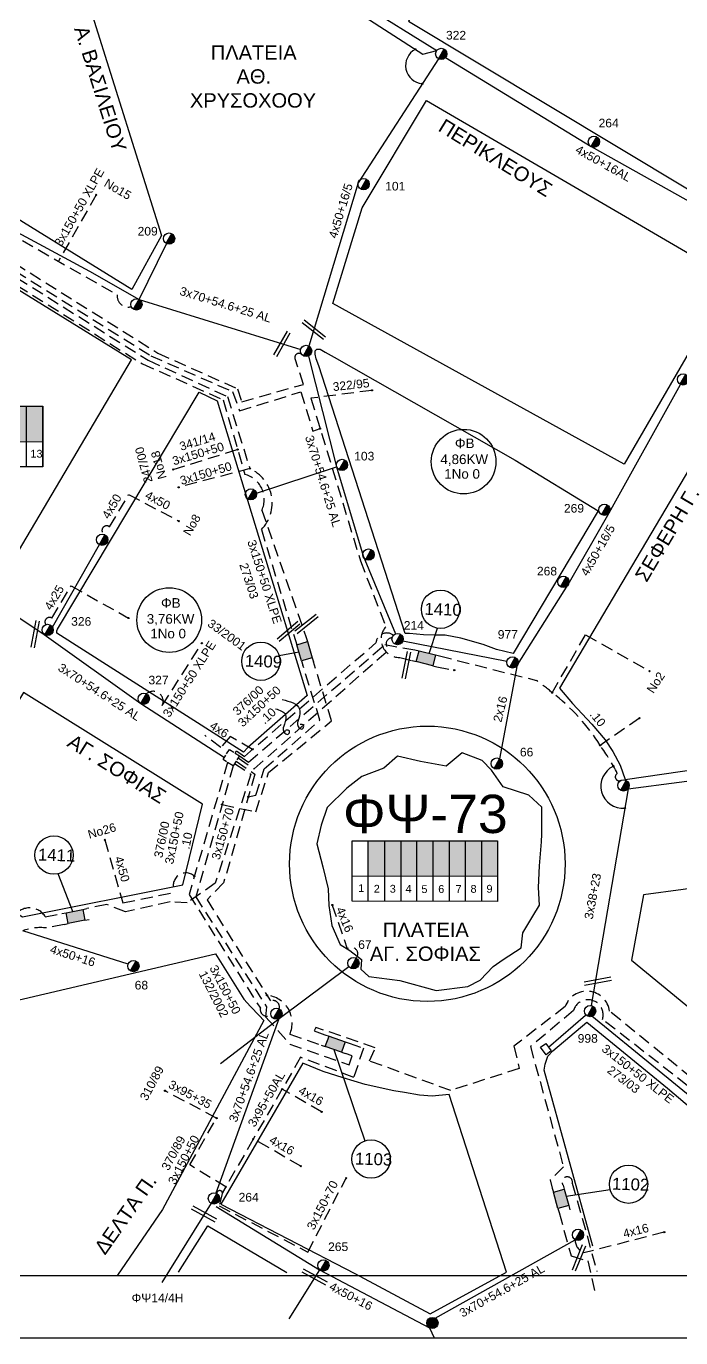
# Model space of a CAD drawing. Header units: millimetres. Extents: x 1421 to 10994, y 848 to 1896.
# Drawn here: x 10516.9 to 10653.6, y 848.3 to 1122.3 of the extents above; entities that cross this region are included whole.
import ezdxf
from ezdxf.enums import TextEntityAlignment as Align

# ---------------------------------------------------------------- set-up
doc = ezdxf.new("R2010")
doc.units = ezdxf.units.MM
doc.linetypes.add('DASHED', pattern=[19.05, 12.7, -6.35])
for name, color, linetype, lineweight in [('2x16', 7, 'Continuous', 30), ('3x150+50 XLPE', 7, 'SYN_LINE', 30), ('3x150+70', 7, 'Continuous', 30), ('3X38+23', 7, 'Continuous', 30), ('3x70+54.6+25 AL', 7, 'SYN_LINE', 30), ('3x95+35', 7, 'Continuous', 30), ('3x95+50AL', 7, 'Continuous', 30), ('4x16', 7, 'Continuous', 30), ('4x25', 7, 'Continuous', 30), ('4x50', 7, 'Continuous', 30), ('4x50+16', 7, 'Continuous', 30), ('4x50+16_5', 7, 'Continuous', 30), ('4x6', 7, 'SYN_LINE', 30), ('Pillar Υποσταθμού', 7, 'SYN_LINE', 30), ('Άγνωστα', 7, 'Continuous', 30), ('Γυμνά εναέρια ΧΤ και ΦΟΠ (3Φ)   4x50+16AL', 7, 'Continuous', 30), ('Υπόγεια Καλώδια Δικτύου ΧΤ   .10', 7, 'DASHED', 30)]:
    doc.layers.add(name, color=color, linetype=linetype, lineweight=lineweight)
for name, color, linetype in [('Link Box 4 Διευθύνσεων', 7, 'Continuous'), ('TEXT ΚΑΛΩΔΙΩΝ', 7, 'Continuous'), ('ΑΓΝΩΣΤΟ ΕΝΑΕΡΙΟ ΚΑΛΩΔΙΟ', 7, 'Continuous'), ('ΑΓΝΩΣΤΟ ΥΠΟΓΕΙΟ ΚΑΛΩΔΙΟ', 7, 'DASHED'), ('Επιτοίχιο Κουτί', 7, 'Continuous'), ('Περίπτερο', 7, 'Continuous'), ('Στύλος Ξύλινος', 7, 'Continuous'), ('Στύλος Ξύλινος @ 1', 7, 'Continuous'), ('Στύλος ΦΜ', 7, 'Continuous'), ('Στύλος ΦΜ @ 1', 7, 'Continuous'), ('Συνδέσεις', 7, 'Continuous'), ('Τομή', 7, 'Continuous'), ('Υπόβαθρο ΔΕΗ', 7, 'Continuous')]:
    doc.layers.add(name, color=color, linetype=linetype)
doc.styles.add('arial', font='arial.ttf', dxfattribs={"height": 3})
doc.styles.get("Standard").update_dxf_attribs({"font": 'arial.ttf', "height": 1.8})
doc.linetypes.add('SYN_LINE', pattern='A,0.5,-0.0001,["/\\/\\/\\/",Standard,S=0.1,R=0,X=0,Y=-0.05],-0.25', length=0.7501)

# ---------------------------------------------------------------- blocks, each defined once
blk = doc.blocks.new('ΥΠΑΡΧΩΝ ΤΣΙΜΕΝΤΕΝΙΟΣ ΣΤΥΛΟΣ')
at = {"layer": 'Στύλος ΦΜ'}
blk.add_hatch(color=7, dxfattribs=at).paths.add_polyline_path([(-1.29, -2.28, 0.574793), (2.62, 0, 0.268822), (1.3, 2.27)])
at = {"layer": 'Στύλος ΦΜ', "color": 7}
blk.add_line((-1.29, -2.28), (1.3, 2.27), dxfattribs=at)
blk.add_circle((0, 0), 2.62, dxfattribs=at)
at = {"layer": 'Στύλος ΦΜ', "flags": 4}
for tag, p in [('ΤΥΠΟΣ', (-4.91, 3.03)), ('ΑΡΙΘΜΟΣ', (-4.68, 8.05))]:
    blk.add_attdef(tag, p, '', height=4, dxfattribs=at)
blk = doc.blocks.new('LINK BOX 4 ΑΝΑΧΩΡΗΣΕΩΝ')
at = {"layer": 'Link Box 4 Διευθύνσεων', "ltscale": 40}
blk.add_hatch(color=256, dxfattribs=at).paths.add_polyline_path([(-3.54, 0), (-3.54, -4.67), (3.54, -4.67), (3.54, 0)])
for p, q in [((-3.54, 0), (-5.33, 0)), ((5.33, 0), (3.54, 0)), ((-3.54, -4.67), (-5.33, -4.67)), ((5.33, -4.67), (3.54, -4.67))]:
    blk.add_line(p, q, dxfattribs=at)
blk.add_lwpolyline([(-3.54, -4.67), (-3.54, 0), (3.54, 0), (3.54, -4.67)], close=True, dxfattribs=at)
blk = doc.blocks.new('PILLAR YPOSTATHMOU')
at = {"layer": 'Περίπτερο', "ltscale": 40}
for points in [[(540.43, 2525.12), (540.43, 2526.01), (541.51, 2526.01)], [(541.59, 2523.53), (540.43, 2523.53), (540.43, 2524.86)], [(541.82, 2526.01), (542.91, 2526.01), (542.91, 2524.95)], [(542.91, 2524.59), (542.91, 2523.53), (541.92, 2523.53)]]:
    blk.add_lwpolyline(points, dxfattribs=at)
blk = doc.blocks.new('ΥΠΑΡΧΩΝ ΞΥΛΙΝΟΣ ΣΤΥΛΟΣ')
at = {"layer": 'Στύλος Ξύλινος'}
h = blk.add_hatch(color=7, dxfattribs=at)
h.paths.add_polyline_path([(-2.62, 0, 0.270008), (-1.29, -2.28), (1.3, 2.27, 0.576266)])
h.paths.add_polyline_path([(-1.29, -2.28, 0.574793), (2.62, 0, 0.268822), (1.3, 2.27)])
at = {"layer": 'Στύλος Ξύλινος', "color": 7}
blk.add_line((-1.29, -2.28), (1.3, 2.27), dxfattribs=at)
blk.add_circle((0, 0), 2.62, dxfattribs=at)
at = {"layer": 'Στύλος Ξύλινος', "color": 1, "flags": 4}
for tag, p in [('ΑΡΙΘΜΟΣ', (-4.91, 8.6)), ('ΤΥΠΟΣ', (-4.85, 3.39))]:
    blk.add_attdef(tag, p, '', height=4, dxfattribs=at)
blk = doc.blocks.new('_ΣΥΝΔΕΣΗ')
at = {"layer": 'Συνδέσεις', "linetype": 'SYN_LINE', "ltscale": 40}
blk.add_hatch(color=256, dxfattribs=at).paths.add_polyline_path([(0.5, 0, 1), (-0.5, 0, 1)])
at = {"layer": 'Συνδέσεις'}
blk.add_circle((0, 0), 0.5, dxfattribs=at)
blk = doc.blocks.new('ΤΟΜΗ')
at = {"layer": 'Τομή', "ltscale": 40}
for p, q in [((11.3, -0.6), (-11.4, -0.6)), ((11.3, -3.4), (-11.4, -3.4))]:
    blk.add_line(p, q, dxfattribs=at)
blk = doc.blocks.new('ΕΠΙΤΟΙΧΙΟ ΚΟΥΤΙ')
at = {"layer": 'Επιτοίχιο Κουτί', "ltscale": 40}
blk.add_lwpolyline([(-2.06, 1.35), (1.86, 1.35), (1.86, -1.39), (-2.06, -1.39)], close=True, dxfattribs=at)

msp = doc.modelspace()

# ---------------------------------------------------------------- hatches: boundary and pattern name
at = {"layer": 'Pillar Υποσταθμού', "linetype": 'Continuous', "lineweight": -3, "ltscale": 0.2}
for color, points in [(6, [(10516.99, 1042.93), (10513.6, 1042.93), (10513.6, 1035.54), (10516.99, 1035.54)]), (62, [(10520.38, 1042.93), (10516.99, 1042.93), (10516.99, 1035.54), (10520.38, 1035.53)])]:
    msp.add_hatch(color=color, dxfattribs=at).paths.add_polyline_path(points)
h = msp.add_hatch(color=85, dxfattribs=at)
h.dxf.hatch_style = 1
h.paths.add_polyline_path([(10591.76, 952.16), (10588.32, 952.16), (10588.32, 944.8), (10591.76, 944.79)])
h = msp.add_hatch(color=27, dxfattribs=at)
h.dxf.hatch_style = 1
h.paths.add_polyline_path([(10591.76, 944.79), (10595.2, 944.79), (10595.2, 952.16), (10591.76, 952.16)])
h = msp.add_hatch(color=5, dxfattribs=at)
h.dxf.hatch_style = 1
h.paths.add_polyline_path([(10598.5, 952.16), (10595.2, 952.16), (10595.2, 944.79), (10598.5, 944.79)])
h = msp.add_hatch(color=1, dxfattribs=at)
h.dxf.hatch_style = 1
h.paths.add_polyline_path([(10601.89, 952.16), (10598.5, 952.16), (10598.5, 944.79), (10601.89, 944.78)])
h = msp.add_hatch(color=30, dxfattribs=at)
h.dxf.hatch_style = 1
h.paths.add_polyline_path([(10601.89, 944.78), (10605.28, 944.78), (10605.28, 952.16), (10601.89, 952.16)])
h = msp.add_hatch(color=2, dxfattribs=at)
h.dxf.hatch_style = 1
h.paths.add_polyline_path([(10605.28, 944.78), (10608.68, 944.78), (10608.68, 952.16), (10605.28, 952.16)])
h = msp.add_hatch(color=6, dxfattribs=at)
h.dxf.hatch_style = 1
h.paths.add_polyline_path([(10608.67, 944.78), (10612.07, 944.78), (10612.07, 952.15), (10608.67, 952.15)])
h = msp.add_hatch(color=206, dxfattribs=at)
h.dxf.hatch_style = 1
h.paths.add_polyline_path([(10611.99, 944.78), (10615.39, 944.77), (10615.39, 952.15), (10611.99, 952.15)])

# ---------------------------------------------------------------- linework, layer by layer
at = {"lineweight": -3, "ltscale": 0.2}
for centre in [(10608.24, 1031.36), (10546.77, 998.27)]:
    msp.add_circle(centre, 6.75, dxfattribs=at)
at = {"layer": '2x16', "color": 27, "lineweight": -3, "ltscale": 0.2}
msp.add_lwpolyline([(10615.77, 969.3), (10619.5, 988.91)], dxfattribs=at)
at = {"layer": '3x150+50 XLPE', "color": 5, "linetype": 'DASHED', "lineweight": -3, "ltscale": 0.2}
for points in [[(10458.05, 1111.44), (10454.73, 1113.52), (10454, 1112.33), (10467.04, 1104.27), (10468.11, 1106.19), (10474.03, 1102.83), (10475.41, 1103.8), (10507.28, 1082.96, 0.277749), (10512.81, 1079.42), (10535.94, 1066.24, 0.544329), (10538.84, 1063.75, -17.91471)], [(10564.3, 889.8), (10557.91, 878.66, 0.82833), (10556.7, 878.45, -0.663648)]]:
    msp.add_lwpolyline(points, format="xyb", dxfattribs=at)
at = {"layer": '3x150+50 XLPE', "color": 85, "linetype": 'DASHED', "lineweight": -3, "ltscale": 0.2}
for points in [[(10505.89, 1071.31), (10508.43, 1075.43), (10501.35, 1079.74, 0.411644), (10495.67, 1082.28), (10477.07, 1093.75), (10444.89, 1041.23), (10495.58, 1007.85), (10497.09, 1008.14), (10510.84, 998.97), (10500.64, 982.73), (10501.04, 981.33), (10489.35, 962.33), (10489.63, 960.6), (10483.94, 951.51), (10513.01, 934.21), (10514.44, 936.41, -0.556552), (10520.91, 936.26), (10524.37, 936.96)], [(10603.23, 990.77), (10623.48, 985.64, -0.018134), (10626.73, 983.09, -0.018134)], [(10636.76, 972.08, -0.030026), (10640.33, 966.23, 0.979247), (10641.08, 964.77)], [(10524.83, 934.67), (10521.16, 933.93, 0.122941), (10516.19, 933.34, 7.526103)]]:
    msp.add_lwpolyline(points, format="xyb", dxfattribs=at)
at = {"layer": '3x150+50 XLPE', "color": 5, "linetype": 'DASHED', "lineweight": -3, "ltscale": 0.2}
for points in [[(10531.54, 1087.09), (10523.65, 1073.24)], [(10557.8, 959.72), (10564.87, 958.21), (10567.5, 966.4), (10580.67, 977.18), (10576.9, 989.55)], [(10552.31, 940.43), (10567.11, 917.45), (10566.91, 915.39), (10571.95, 909.67), (10584.36, 905.36), (10584.95, 907.19), (10583.55, 907.68)], [(10584.32, 909.88), (10587.31, 908.84), (10585.31, 902.73), (10574.2, 906.91)], [(10558.59, 879.84), (10551.08, 884.43), (10556.67, 894.2)], [(10557.91, 878.66), (10557.17, 875.91), (10575.7, 866.24)]]:
    msp.add_lwpolyline(points, dxfattribs=at)
at = {"layer": '3x150+50 XLPE', "color": 1, "linetype": 'DASHED', "lineweight": -3, "ltscale": 0.2}
for points in [[(10511.48, 1067.85), (10514.54, 1072.8), (10544.41, 1054.04), (10561.03, 1046.58), (10561.94, 1043.84), (10574.82, 1047.5), (10573.05, 1052.86, -0.740693), (10574.4, 1053.81, -1)], [(10542.05, 982.85, -0.822804), (10545.31, 980.42), (10553.6, 993.42)]]:
    msp.add_lwpolyline(points, format="xyb", dxfattribs=at)
at = {"layer": '3x150+50 XLPE', "color": 27, "linetype": 'DASHED', "lineweight": -3, "ltscale": 0.2}
msp.add_lwpolyline([(10512.3, 1067.34), (10514.68, 1071.18), (10542.93, 1053.5), (10560, 1045.98), (10561.46, 1041.97), (10574.28, 1045.95), (10576.75, 1037.7), (10578.27, 1038.25)], dxfattribs=at)
at = {"layer": '3x150+50 XLPE', "color": 151, "linetype": 'DASHED', "lineweight": -3, "ltscale": 0.2}
msp.add_lwpolyline([(10513.15, 1066.81), (10514.98, 1069.76), (10542.41, 1052.54), (10558.94, 1044.94), (10563.6, 1029.9, -0.522517), (10566.01, 1017.17), (10573.12, 993.97)], format="xyb", dxfattribs=at)
at = {"layer": '3x150+50 XLPE', "color": 133, "linetype": 'DASHED', "lineweight": -3, "ltscale": 0.2}
msp.add_lwpolyline([(10513.92, 1066.34), (10515.04, 1068.17), (10541.17, 1051.79), (10558.03, 1044.3), (10562.58, 1028.7, -0.460917), (10566.14, 1021.24), (10575.35, 994.65)], format="xyb", dxfattribs=at)
at = {"layer": '3x150+50 XLPE', "color": 27, "linetype": 'DASHED', "lineweight": -3, "ltscale": 0.2}
for points in [[(10589.11, 1046.25), (10576.34, 1044.59), (10586.7, 1010.64), (10592, 996.86, 0.65455), (10594.89, 990.45), (10597.5, 989.8)], [(10561.16, 969.46), (10564.48, 967.15), (10592.74, 992.18, -0.782276), (10593.31, 994.55, 5.325683)], [(10715.41, 863.52), (10708.25, 869.42), (10702.36, 864.98), (10682.12, 880.78), (10683.4, 882.42), (10675.93, 888.04), (10673.52, 888.19), (10638.71, 916.55, 0.791151), (10629.42, 917.51), (10618.75, 909.26), (10619.83, 904.58), (10605.54, 899.98), (10588.58, 906.15), (10589.79, 908.88), (10577.4, 913.17), (10577.07, 912.42), (10579.29, 911.64)]]:
    msp.add_lwpolyline(points, format="xyb", dxfattribs=at)
at = {"layer": '3x150+50 XLPE', "color": 133, "linetype": 'DASHED', "lineweight": -3, "ltscale": 0.2}
msp.add_lwpolyline([(10547.6, 1029.73), (10561.06, 1033.9)], dxfattribs=at)
at = {"layer": '3x150+50 XLPE', "color": 151, "linetype": 'DASHED', "lineweight": -3, "ltscale": 0.2}
msp.add_lwpolyline([(10563.6, 1029.9), (10548.73, 1025.99)], dxfattribs=at)
at = {"layer": '3x150+50 XLPE', "color": 1, "linetype": 'DASHED', "lineweight": -3, "ltscale": 0.2}
msp.add_lwpolyline([(10526.3, 1005.41), (10538.28, 998.69)], dxfattribs=at)
at = {"layer": '3x150+50 XLPE', "color": 2, "linetype": 'DASHED', "lineweight": -3, "ltscale": 0.2}
msp.add_lwpolyline([(10560.54, 970.45), (10560.83, 970.93), (10562.47, 969.79), (10589.93, 993.51, -0.580388), (10593.61, 995.1, 87.791068)], format="xyb", dxfattribs=at)
at = {"layer": '3x150+50 XLPE', "color": 85, "linetype": 'DASHED', "lineweight": -3, "ltscale": 0.2}
for points in [[(10626.73, 983.09), (10633.71, 995.2), (10647.06, 987.59)], [(10561.43, 969.88), (10563.36, 968.58), (10591.78, 993.13), (10598.06, 992.06)], [(10602.67, 988.51), (10606.3, 987.77)], [(10644.96, 977.78), (10636.76, 972.08)]]:
    msp.add_lwpolyline(points, dxfattribs=at)
at = {"layer": '3x150+50 XLPE', "color": 6, "linetype": 'DASHED', "lineweight": -3, "ltscale": 0.2}
msp.add_lwpolyline([(10563.28, 961.34), (10564.84, 961.66), (10566.62, 967.15), (10578.25, 977.34), (10574.67, 988.87)], dxfattribs=at)
at = {"layer": '3x150+50 XLPE', "color": 2, "linetype": 'DASHED', "lineweight": -3, "ltscale": 0.2}
msp.add_lwpolyline([(10564.15, 971.25), (10559.52, 973.91), (10557.57, 971.65)], dxfattribs=at)
at = {"layer": '3x150+50 XLPE', "color": 173, "linetype": 'DASHED', "lineweight": -3, "ltscale": 0.2}
msp.add_lwpolyline([(10560.41, 968.28), (10563.82, 966.04), (10556.4, 943.3), (10550.49, 939.16), (10546.98, 939.39), (10537.65, 937.29), (10533.72, 938.83), (10529.6, 938)], dxfattribs=at)
at = {"layer": '3x150+50 XLPE', "color": 30, "linetype": 'DASHED', "lineweight": -3, "ltscale": 0.2}
for points in [[(10558.97, 968.5), (10550.91, 940.92), (10565.81, 917.15, 0.68107), (10568, 915.78, 4.214351)], [(10537.1, 939.19), (10548.04, 941.41, -0.877987), (10552.03, 944.75, 6.651385)]]:
    msp.add_lwpolyline(points, format="xyb", dxfattribs=at)
at = {"layer": '3x150+50 XLPE', "color": 6, "linetype": 'DASHED', "lineweight": -3, "ltscale": 0.2}
for points in [[(10560.72, 968.77), (10564.64, 966.1), (10558.14, 943.38), (10554.68, 939.79), (10567.92, 918.69, -0.62422), (10569.73, 917.05, 21.254339)], [(10567.18, 919.87, -0.511428), (10571.95, 911.73), (10578.52, 909.44)]]:
    msp.add_lwpolyline(points, format="xyb", dxfattribs=at)
at = {"layer": '3x150+50 XLPE', "color": 173, "linetype": 'DASHED', "lineweight": -3, "ltscale": 0.2}
for points in [[(10705.41, 860.7, 0.52222), (10700.1, 862.89), (10680.52, 879.97), (10680.44, 882.17), (10675.06, 886.66), (10672.9, 886.95), (10637.24, 914.84, 1.00695), (10631.16, 916.66), (10622.19, 909.19), (10629.08, 884.01), (10626.28, 881.3), (10626.75, 879.6)], [(10629, 880.22, -1.550139), (10630.93, 880.64), (10636.08, 862.17)]]:
    msp.add_lwpolyline(points, format="xyb", dxfattribs=at)
at = {"layer": '3x150+70', "color": 5, "linetype": 'DASHED', "lineweight": -3, "ltscale": 0.2}
for points in [[(10560.1, 967.79), (10552.31, 940.43)], [(10575.7, 866.24), (10583.71, 881.68)]]:
    msp.add_lwpolyline(points, dxfattribs=at)
at = {"layer": '3X38+23', "color": 85, "lineweight": -3, "ltscale": 0.2}
msp.add_lwpolyline([(10642.58, 963.03), (10634.85, 917.73)], dxfattribs=at)
at = {"layer": '3x70+54.6+25 AL', "color": 30, "linetype": 'SYN_LINE', "lineweight": -3, "ltscale": 15}
for points in [[(10586.73, 1127.17), (10586.62, 1124.89), (10599.69, 1116.51), (10602.64, 1117.27)], [(10557.5, 905.65), (10570.01, 915.23), (10584.3, 925.87)], [(10569.69, 914.98), (10556.52, 878.54)]]:
    msp.add_lwpolyline(points, dxfattribs=at)
at = {"layer": '3x70+54.6+25 AL', "color": 151, "linetype": 'SYN_LINE', "lineweight": -3, "ltscale": 15}
msp.add_lwpolyline([(10586.73, 1127.17), (10602.64, 1117.27)], dxfattribs=at)
at = {"layer": '3x70+54.6+25 AL', "color": 62, "linetype": 'SYN_LINE', "lineweight": -3, "ltscale": 15}
for points in [[(10473.81, 1106.62), (10512.45, 1080.69), (10530.12, 1071.18), (10540.52, 1065.25)], [(10540.51, 1065.24), (10540.51, 1065.24), (10574.23, 1054.81)]]:
    msp.add_lwpolyline(points, dxfattribs=at)
at = {"layer": '3x70+54.6+25 AL', "color": 1, "linetype": 'SYN_LINE', "lineweight": -3, "ltscale": 15}
for points in [[(10575.87, 1053.43), (10581.73, 1030.29), (10587.24, 1011.65), (10594.01, 995.37)], [(10565, 1024.75), (10581.73, 1030.29)], [(10520.68, 995.27), (10540.88, 980.81), (10558.3, 969.58)]]:
    msp.add_lwpolyline(points, dxfattribs=at)
at = {"layer": '3x70+54.6+25 AL', "color": 2, "linetype": 'SYN_LINE', "lineweight": -3, "ltscale": 15}
for points in [[(10495.6, 1011.87), (10520.82, 995.18)], [(10555.54, 876.41), (10545.25, 859.88)], [(10578.15, 862.51), (10571.77, 852.26)]]:
    msp.add_lwpolyline(points, dxfattribs=at)
at = {"layer": '3x70+54.6+25 AL', "color": 85, "lineweight": -3, "ltscale": 15}
msp.add_lwpolyline([(10642.58, 963.03), (10674.53, 967.21)], dxfattribs=at)
at = {"layer": '3x70+54.6+25 AL', "color": 6, "linetype": 'SYN_LINE', "lineweight": -3, "ltscale": 15}
msp.add_lwpolyline([(10602.31, 852.44), (10631.54, 868.81)], dxfattribs=at)
at = {"layer": '3x95+35', "color": 5, "linetype": 'DASHED', "lineweight": -3, "ltscale": 0.2}
msp.add_lwpolyline([(10556.67, 894.2), (10545.89, 899.93)], dxfattribs=at)
at = {"layer": '3x95+50AL', "color": 5, "linetype": 'DASHED', "lineweight": -3, "ltscale": 0.2}
msp.add_lwpolyline([(10574.2, 906.91), (10564.3, 889.8)], dxfattribs=at)
at = {"layer": '4x16', "color": 30, "linetype": 'DASHED', "lineweight": -3, "ltscale": 0.2}
for points in [[(10580.83, 938.73), (10583.92, 929.6, -0.895556), (10585.83, 927.6, 9.458949)], [(10650.14, 870.36), (10633.35, 866.06, -0.317692), (10631.54, 868.81, -0.558698)]]:
    msp.add_lwpolyline(points, format="xyb", dxfattribs=at)
at = {"layer": '4x16', "color": 5, "linetype": 'DASHED', "lineweight": -3, "ltscale": 0.2}
for points in [[(10578.59, 895.53), (10570.37, 900.28)], [(10574.24, 884.17), (10564.36, 889.89)]]:
    msp.add_lwpolyline(points, dxfattribs=at)
at = {"layer": '4x25', "color": 1, "linetype": 'DASHED', "lineweight": -3, "ltscale": 0.2}
msp.add_lwpolyline([(10521.01, 997.32, -0.835318), (10522.3, 998.67), (10526.3, 1005.41)], format="xyb", dxfattribs=at)
at = {"layer": '4x50', "color": 1, "linetype": 'DASHED', "lineweight": -3, "ltscale": 0.2}
msp.add_lwpolyline([(10533.37, 1016.07, -1.178913), (10534.32, 1017.73), (10538.31, 1024.48), (10548.79, 1018.94)], format="xyb", dxfattribs=at)
at = {"layer": '4x50', "color": 30, "linetype": 'DASHED', "lineweight": -3, "ltscale": 0.2}
msp.add_lwpolyline([(10533.35, 952.33), (10537.1, 939.19)], dxfattribs=at)
at = {"layer": '4x50+16', "color": 85, "linetype": 'Continuous', "lineweight": -3, "ltscale": 0.2}
msp.add_lwpolyline([(10538.18, 926.39), (10516.19, 933.34)], dxfattribs=at)
at = {"layer": '4x50+16', "color": 1, "lineweight": -3, "ltscale": 15}
msp.add_lwpolyline([(10635.04, 915.58), (10674.85, 882.96)], dxfattribs=at)
at = {"layer": '4x50+16', "color": 6, "linetype": 'Continuous', "lineweight": -3, "ltscale": 15}
msp.add_lwpolyline([(10556.6, 875.76), (10578.15, 862.51), (10601.15, 850.39), (10602.11, 848.32)], dxfattribs=at)
at = {"layer": '4x50+16_5', "color": 30, "linetype": 'Continuous', "lineweight": -3, "ltscale": 0.2}
msp.add_lwpolyline([(10603, 1115.53), (10586.21, 1089.64), (10575.95, 1055.51)], dxfattribs=at)
at = {"layer": '4x50+16_5', "color": 27, "lineweight": -3, "ltscale": 0.2}
for points in [[(10619.5, 988.91), (10630.08, 1005.66), (10638.66, 1020.7), (10653.49, 1047.5)], [(10595.58, 993.92), (10617.28, 989.65)]]:
    msp.add_lwpolyline(points, dxfattribs=at)
at = {"layer": '4x6', "color": 2, "linetype": 'DASHED', "lineweight": -3, "ltscale": 0.2}
msp.add_lwpolyline([(10557.57, 971.65), (10554.18, 974.2)], dxfattribs=at)
at = {"layer": 'Pillar Υποσταθμού', "linetype": 'Continuous', "lineweight": -3, "ltscale": 40}
for points in [[(10476.47, 1030.29), (10476.47, 1042.93), (10520.38, 1042.93), (10520.38, 1030.27), (10476.47, 1030.29)], [(10516.99, 1030.27), (10516.99, 1042.93)], [(10520.38, 1030.27), (10520.38, 1042.93)], [(10476.47, 1035.57), (10520.38, 1035.53)], [(10584.99, 939.52), (10584.99, 952.16), (10615.33, 952.16), (10615.33, 939.49), (10584.99, 939.52)], [(10588.32, 939.51), (10588.32, 952.16)], [(10591.76, 939.51), (10591.76, 952.16)], [(10595.2, 939.51), (10595.2, 952.16)], [(10598.5, 939.5), (10598.5, 952.16)], [(10601.88, 939.5), (10601.89, 952.16)], [(10605.28, 939.5), (10605.28, 952.16)], [(10608.62, 939.49), (10608.62, 952.16)], [(10612.01, 939.49), (10612.01, 952.16)], [(10584.99, 944.8), (10615.33, 944.77)]]:
    msp.add_lwpolyline(points, dxfattribs=at)
at = {"layer": 'ΑΓΝΩΣΤΟ ΕΝΑΕΡΙΟ ΚΑΛΩΔΙΟ', "color": 62, "linetype": 'Continuous', "lineweight": -3, "ltscale": 0.2}
msp.add_lwpolyline([(10540.51, 1065.24), (10546.23, 1076.89)], dxfattribs=at)
at = {"layer": 'ΑΓΝΩΣΤΟ ΕΝΑΕΡΙΟ ΚΑΛΩΔΙΟ', "color": 1, "linetype": 'Continuous', "lineweight": -3, "ltscale": 0.2}
msp.add_lwpolyline([(10522.43, 996.78), (10532.2, 1014.02)], dxfattribs=at)
at = {"layer": 'ΑΓΝΩΣΤΟ ΕΝΑΕΡΙΟ ΚΑΛΩΔΙΟ', "color": 1, "lineweight": -3, "ltscale": 15}
msp.add_lwpolyline([(10625.96, 909.04), (10633.69, 915.74)], dxfattribs=at)
at = {"layer": 'ΑΓΝΩΣΤΟ ΥΠΟΓΕΙΟ ΚΑΛΩΔΙΟ', "color": 30, "linetype": 'DASHED', "lineweight": -3, "ltscale": 0.2}
msp.add_lwpolyline([(10628.17, 874.46), (10630.68, 865.41), (10634.14, 864.41), (10635.86, 857.07)], dxfattribs=at)
at = {"layer": 'Γυμνά εναέρια ΧΤ και ΦΟΠ (3Φ)   4x50+16AL', "color": 151, "linetype": 'Continuous', "lineweight": -3, "ltscale": 0.2}
msp.add_lwpolyline([(10604.47, 1115.79), (10634.86, 1097.18), (10668.52, 1078.34)], dxfattribs=at)
at = {"layer": 'Υπόβαθρο ΔΕΗ', "lineweight": -3, "ltscale": 15}
for points in [[(10993.76, 1895.53), (8825.35, 1895.54), (8825.27, 848.33), (10993.76, 848.32)], [(10855.44, 1855.69), (8838.35, 1855.69), (8838.27, 861.33), (10836.6, 861.33)]]:
    msp.add_lwpolyline(points, close=True, dxfattribs=at)
at = {"layer": 'Υπόβαθρο ΔΕΗ', "lineweight": -3, "ltscale": 0.1}
for points in [[(10596.73, 1123.36), (10669.79, 1079.41), (10717.83, 1162.24), (10645.22, 1206.1)], [(10512.58, 1148.73), (10525.37, 1141.66), (10545.19, 1078.63), (10539, 1067.34), (10484.53, 1100.94)], [(10600.49, 1106.78), (10664.23, 1069.61), (10641.74, 1030.85), (10580.94, 1064.4), (10587.05, 1084.37)], [(10538.92, 1052.62), (10477.8, 1090.4), (10448.91, 1043.77), (10510.04, 1003.81)], [(10636.34, 1021.09), (10618.57, 991.26), (10615.13, 992.11), (10612.34, 993.13), (10607.64, 994.5), (10604.4, 995.09), (10602.43, 995.09), (10599.83, 995.19), (10596.95, 995.49), (10596.01, 995.43), (10578.02, 1051.41), (10577.46, 1052.82), (10577.25, 1053.79), (10577.25, 1054.54), (10577.62, 1054.86), (10578.3, 1054.86), (10579.32, 1054.26), (10581.24, 1053.22), (10619.03, 1031.7)], [(10575.55, 982.51), (10563.19, 971.66), (10562.3, 970.67), (10523.34, 995.52), (10523.32, 995.73), (10523.33, 996), (10523.46, 996.33), (10553.06, 1045.89), (10556.82, 1044.05)], [(10516.34, 983.13), (10495.73, 948.87), (10495.63, 948.4), (10516.16, 936.24), (10549.61, 942.95), (10553.73, 959.82)], [(10594.43, 969.8), (10591.57, 967.29), (10586.96, 965.55), (10583.89, 963.11), (10579.77, 959.13), (10578.51, 955.43), (10577.6, 951.51), (10578.86, 946.7), (10579.98, 942.09), (10580.12, 938.65), (10580.74, 934.46), (10582.49, 930.49), (10584.51, 929.23), (10586.89, 927.35), (10586.75, 925.33), (10588.42, 923.77), (10594.92, 922.93), (10602.53, 920.84), (10609.09, 921.68), (10611.67, 923), (10614.4, 925.86), (10616.49, 927.33), (10620.26, 929.77), (10620.62, 932.93), (10622.71, 936.42), (10624.11, 938.72), (10623.9, 942.42), (10624.11, 946.95), (10624.53, 951.9), (10624.6, 953.54), (10624.54, 959.19), (10621.88, 961.7), (10616.51, 963.44), (10614.06, 966.93), (10612.11, 968.95), (10607.92, 970.55), (10604.57, 967.76), (10599.26, 968.74)], [(10645.79, 940.85), (10643.27, 927.18), (10683.55, 894.04), (10711.99, 870.79), (10715.22, 876.26), (10717.17, 880.14), (10719.46, 884.56), (10721.58, 888.72), (10723.77, 893.89), (10726.41, 900.11), (10729.18, 906.72), (10731.3, 912.8), (10732.5, 917.11), (10734.04, 922.65), (10735.81, 931.61), (10736.61, 937.2), (10737.17, 942.48), (10737.45, 945.21), (10737.37, 949.61), (10736.91, 953.13)], [(10574.68, 905.67), (10557.57, 876.21), (10585.51, 861.78), (10601.29, 853.29), (10617.19, 862.06), (10605.2, 899.12), (10601.69, 898.83), (10599.02, 899), (10595.88, 899.57), (10593.69, 899.93), (10587.68, 901.21), (10583.06, 902.61), (10578.93, 903.97)]]:
    msp.add_lwpolyline(points, close=True, dxfattribs=at)
for points in [[(10674.45, 1062.16), (10628.24, 984.05), (10630.95, 980.81), (10635.03, 976.51), (10637.82, 973.22), (10639.39, 970.78), (10640.93, 967.95), (10641.98, 964.98), (10731.45, 977.98)], [(10476.31, 861.94), (10511.89, 899.48), (10511.88, 918.06), (10556.47, 928.51), (10560.95, 921.26), (10562.33, 919.03), (10563.73, 917.52), (10565.54, 915.65), (10566.55, 914.6), (10545.38, 875.15), (10535.99, 861.4)], [(10635.25, 867.46), (10625.07, 904.24), (10625.24, 905.45), (10625.85, 907.13), (10626.84, 908.29), (10633.96, 914.29), (10650.77, 900.48), (10696.03, 862.04)], [(10548.69, 862.05), (10554.84, 871.7), (10571.34, 861.95)]]:
    msp.add_lwpolyline(points, dxfattribs=at)
at = {"layer": 'Υπόβαθρο ΔΕΗ', "lineweight": -3}
for points in [[(10601.08, 991.31), (10602.79, 996.57)], [(10573.86, 991.53), (10569.74, 990.8)], [(10526.62, 937.41), (10523.57, 945.26)], [(10581.13, 908.52), (10587.62, 889.44)], [(10629.65, 877.88), (10638.82, 879.3)]]:
    msp.add_lwpolyline(points, dxfattribs=at)
for centre in [(10603.42, 1000.52), (10565.91, 989.66), (10522.72, 949.17), (10588.91, 885.66), (10642.67, 880.4)]:
    msp.add_circle(centre, 4, dxfattribs=at)
at = {"layer": 'Υπόβαθρο ΔΕΗ', "lineweight": -3, "ltscale": 0.1}
msp.add_circle((10600.67, 947.34), 28.76, dxfattribs=at)
at = {"layer": 'Υπόβαθρο ΔΕΗ', "lineweight": -3}
for centre, radius, start, end in [((10599.96, 1114.12), 3.83, 118.2854, 264.7055), ((10641.49, 963.57), 4.6, 115.5967, 274.9012)]:
    msp.add_arc(centre, radius, start, end, dxfattribs=at)
at = {"layer": 'Υπόβαθρο ΔΕΗ', "lineweight": -3, "ltscale": 0.1}
for points in [[(10570.37, 981.66), (10573.99, 979.67), (10573.83, 977.69), (10573.67, 976.06), (10574.6, 975.54), (10574.84, 976.24), (10574.1, 976.43)], [(10568.97, 979.73), (10571.02, 978.53), (10570.85, 976.54), (10570.7, 974.92), (10571.63, 974.4), (10571.87, 975.1), (10571.13, 975.29)]]:
    msp.add_spline(points, degree=3, dxfattribs=at)
at = {"layer": 'Υπόγεια Καλώδια Δικτύου ΧΤ   .10', "color": 85, "linetype": 'DASHED', "lineweight": -3, "ltscale": 0.2}
msp.add_lwpolyline([(10626.73, 983.09, -0.08768), (10636.76, 972.08, 0.288344)], format="xyb", dxfattribs=at)

# ---------------------------------------------------------------- block references
at = {"layer": 'Link Box 4 Διευθύνσεων', "lineweight": -3}
for p, xscale, yscale, zscale, rotation in [((10573.9, 991.42), 0.4999999999999998, 0.4999999999999998, 0.4999999999999998, 106.9218825727338), ((10600.08, 989.15), 0.4999999999999998, 0.4999999999999998, 0.4999999999999998, 165.9634784325243), ((10527.44, 935.19), 0.4999999999999999, 0.4999999999999999, 0.4999999999999999, 191.3337794055194), ((10581.04, 908.56), 0.4999999999999998, 0.4999999999999998, 0.4999999999999998, 160.729357841548), ((10627.46, 877.03), 0.4999999999999998, 0.4999999999999998, 0.4999999999999998, 105.4634514399925)]:
    msp.add_blockref('LINK BOX 4 ΑΝΑΧΩΡΗΣΕΩΝ', p, dxfattribs=dict(at, xscale=xscale, yscale=yscale, zscale=zscale, rotation=rotation))
at = {"layer": 'Pillar Υποσταθμού', "color": 206, "linetype": 'Continuous', "lineweight": -3, "ltscale": 0.2, "rotation": 57.4633602585217}
msp.add_blockref('PILLAR YPOSTATHMOU', (12396.89, -845.07), dxfattribs=at)
at = {"layer": 'Στύλος Ξύλινος @ 1', "lineweight": -3, "ltscale": 40, "xscale": 0.4499999999998181, "yscale": 0.4499999999998181, "zscale": 0.4499999999998181}
msp.add_blockref('ΥΠΑΡΧΩΝ ΞΥΛΙΝΟΣ ΣΤΥΛΟΣ', (10601.73, 851.41), dxfattribs=at)
at = {"layer": 'Στύλος ΦΜ @ 1', "color": 1, "lineweight": -3, "ltscale": 40}
ref = msp.add_blockref('ΥΠΑΡΧΩΝ ΤΣΙΜΕΝΤΕΝΙΟΣ ΣΤΥΛΟΣ', (10603.58, 1116.55), dxfattribs=dict(at, xscale=0.4499999999998181, yscale=0.4499999999998181, zscale=0.4499999999998181))
ref.add_attrib('ΑΡΙΘΜΟΣ', '322', (10604.56, 1119.55), dxfattribs={"layer": 'Στύλος ΦΜ', "height": 1.8, "flags": 4})
ref = msp.add_blockref('ΥΠΑΡΧΩΝ ΤΣΙΜΕΝΤΕΝΙΟΣ ΣΤΥΛΟΣ', (10635.44, 1098.2), dxfattribs=dict(at, xscale=0.4499999999998181, yscale=0.4499999999998181, zscale=0.4499999999998181))
ref.add_attrib('ΑΡΙΘΜΟΣ', '264', (10636.42, 1101.2), dxfattribs={"layer": 'Στύλος ΦΜ', "height": 1.8, "flags": 4})
ref = msp.add_blockref('ΥΠΑΡΧΩΝ ΤΣΙΜΕΝΤΕΝΙΟΣ ΣΤΥΛΟΣ', (10587.35, 1089.33), dxfattribs=dict(at, xscale=0.4499999999998181, yscale=0.4499999999998181, zscale=0.4499999999998181))
ref.add_attrib('ΑΡΙΘΜΟΣ', '101', (10591.87, 1088.01), dxfattribs={"layer": 'Στύλος ΦΜ', "height": 1.8, "flags": 4})
ref = msp.add_blockref('ΥΠΑΡΧΩΝ ΤΣΙΜΕΝΤΕΝΙΟΣ ΣΤΥΛΟΣ', (10546.75, 1077.95), dxfattribs=dict(at, xscale=0.4499999999998181, yscale=0.4499999999998181, zscale=0.4499999999998181))
ref.add_attrib('ΑΡΙΘΜΟΣ', '209', (10540.18, 1078.6), dxfattribs={"layer": 'Στύλος ΦΜ', "height": 1.8, "flags": 4})
at = {"layer": 'Στύλος ΦΜ @ 1', "color": 1, "lineweight": -3, "ltscale": 40, "xscale": 0.4499999999998181, "yscale": 0.4499999999998181, "zscale": 0.4499999999998181}
for p in [(10539.92, 1064.21), (10575.36, 1054.49), (10654.06, 1048.54), (10563.84, 1024.53), (10532.78, 1015.05), (10588.38, 1011.95), (10641.62, 963.72), (10569.15, 916.03), (10632.12, 869.83)]:
    msp.add_blockref('ΥΠΑΡΧΩΝ ΤΣΙΜΕΝΤΕΝΙΟΣ ΣΤΥΛΟΣ', p, dxfattribs=at)
at = {"layer": 'Στύλος ΦΜ @ 1', "color": 1, "lineweight": -3, "ltscale": 40}
ref = msp.add_blockref('ΥΠΑΡΧΩΝ ΤΣΙΜΕΝΤΕΝΙΟΣ ΣΤΥΛΟΣ', (10582.85, 1030.67), dxfattribs=dict(at, xscale=0.4499999999998181, yscale=0.4499999999998181, zscale=0.4499999999998181))
ref.add_attrib('ΑΡΙΘΜΟΣ', '103', (10585.4, 1031.61), dxfattribs={"layer": 'Στύλος ΦΜ', "height": 1.8, "flags": 4})
ref = msp.add_blockref('ΥΠΑΡΧΩΝ ΤΣΙΜΕΝΤΕΝΙΟΣ ΣΤΥΛΟΣ', (10637.64, 1021.3), dxfattribs=dict(at, xscale=0.4499999999998181, yscale=0.4499999999998181, zscale=0.4499999999998181))
ref.add_attrib('ΑΡΙΘΜΟΣ', '269', (10629.18, 1020.71), dxfattribs={"layer": 'Στύλος ΦΜ', "height": 1.8, "flags": 4})
ref = msp.add_blockref('ΥΠΑΡΧΩΝ ΤΣΙΜΕΝΤΕΝΙΟΣ ΣΤΥΛΟΣ', (10629.06, 1006.25), dxfattribs=dict(at, xscale=0.4499999999998181, yscale=0.4499999999998181, zscale=0.4499999999998181))
ref.add_attrib('ΑΡΙΘΜΟΣ', '268', (10623.55, 1007.59), dxfattribs={"layer": 'Στύλος ΦΜ', "height": 1.8, "flags": 4})
ref = msp.add_blockref('ΥΠΑΡΧΩΝ ΤΣΙΜΕΝΤΕΝΙΟΣ ΣΤΥΛΟΣ', (10521.4, 996.21), dxfattribs=dict(at, xscale=0.4499999999998181, yscale=0.4499999999998181, zscale=0.4499999999998181))
ref.add_attrib('ΑΡΙΘΜΟΣ', '326', (10526.31, 997.08), dxfattribs={"layer": 'Στύλος ΦΜ', "height": 1.8, "flags": 4})
ref = msp.add_blockref('ΥΠΑΡΧΩΝ ΤΣΙΜΕΝΤΕΝΙΟΣ ΣΤΥΛΟΣ', (10594.46, 994.28), dxfattribs=dict(at, xscale=0.4499999999998181, yscale=0.4499999999998181, zscale=0.4499999999998181))
ref.add_attrib('ΑΡΙΘΜΟΣ', '214', (10595.75, 996.25), dxfattribs={"layer": 'Στύλος ΦΜ', "height": 1.8, "flags": 4})
ref = msp.add_blockref('ΥΠΑΡΧΩΝ ΤΣΙΜΕΝΤΕΝΙΟΣ ΣΤΥΛΟΣ', (10618.44, 989.42), dxfattribs=dict(at, xscale=0.4499999999998181, yscale=0.4499999999998181, zscale=0.4499999999998181))
ref.add_attrib('ΑΡΙΘΜΟΣ', '977', (10615.37, 994.36), dxfattribs={"layer": 'Στύλος ΦΜ', "height": 1.8, "flags": 4})
ref = msp.add_blockref('ΥΠΑΡΧΩΝ ΤΣΙΜΕΝΤΕΝΙΟΣ ΣΤΥΛΟΣ', (10541.46, 981.83), dxfattribs=dict(at, xscale=0.4499999999998181, yscale=0.4499999999998181, zscale=0.4499999999998181))
ref.add_attrib('ΑΡΙΘΜΟΣ', '327', (10542.45, 984.83), dxfattribs={"layer": 'Στύλος ΦΜ', "height": 1.8, "flags": 4})
ref = msp.add_blockref('ΥΠΑΡΧΩΝ ΤΣΙΜΕΝΤΕΝΙΟΣ ΣΤΥΛΟΣ', (10615.17, 968.28), dxfattribs=dict(at, xscale=0.4499999999998181, yscale=0.4499999999998181, zscale=0.4499999999998181))
ref.add_attrib('ΑΡΙΘΜΟΣ', '66', (10620, 969.78), dxfattribs={"layer": 'Στύλος ΦΜ', "height": 1.8, "flags": 4})
ref = msp.add_blockref('ΥΠΑΡΧΩΝ ΤΣΙΜΕΝΤΕΝΙΟΣ ΣΤΥΛΟΣ', (10585.24, 926.58), dxfattribs=dict(at, xscale=0.4499999999998181, yscale=0.4499999999998181, zscale=0.4499999999998181))
ref.add_attrib('ΑΡΙΘΜΟΣ', '67', (10586.23, 929.57), dxfattribs={"layer": 'Στύλος ΦΜ', "height": 1.8, "flags": 4})
ref = msp.add_blockref('ΥΠΑΡΧΩΝ ΤΣΙΜΕΝΤΕΝΙΟΣ ΣΤΥΛΟΣ', (10539.29, 925.98), dxfattribs=dict(at, xscale=0.4499999999998181, yscale=0.4499999999998181, zscale=0.4499999999998181))
ref.add_attrib('ΑΡΙΘΜΟΣ', '68', (10539.57, 921.09), dxfattribs={"layer": 'Στύλος ΦΜ', "height": 1.8, "flags": 4})
ref = msp.add_blockref('ΥΠΑΡΧΩΝ ΤΣΙΜΕΝΤΕΝΙΟΣ ΣΤΥΛΟΣ', (10634.65, 916.57), dxfattribs=dict(at, xscale=0.4499999999998181, yscale=0.4499999999998181, zscale=0.4499999999998181))
ref.add_attrib('ΑΡΙΘΜΟΣ', '998', (10632.06, 909.96), dxfattribs={"layer": 'Στύλος ΦΜ', "height": 1.8, "flags": 4})
ref = msp.add_blockref('ΥΠΑΡΧΩΝ ΤΣΙΜΕΝΤΕΝΙΟΣ ΣΤΥΛΟΣ', (10556.12, 877.43), dxfattribs=dict(at, xscale=0.4499999999998181, yscale=0.4499999999998181, zscale=0.4499999999998181))
ref.add_attrib('ΑΡΙΘΜΟΣ', '264', (10561.27, 876.79), dxfattribs={"layer": 'Στύλος ΦΜ', "height": 1.8, "flags": 4})
ref = msp.add_blockref('ΥΠΑΡΧΩΝ ΤΣΙΜΕΝΤΕΝΙΟΣ ΣΤΥΛΟΣ', (10578.96, 863.44), dxfattribs=dict(at, xscale=0.4499999999998181, yscale=0.4499999999998181, zscale=0.4499999999998181))
ref.add_attrib('ΑΡΙΘΜΟΣ', '265', (10579.95, 866.44), dxfattribs={"layer": 'Στύλος ΦΜ', "height": 1.8, "flags": 4})
at = {"layer": 'Συνδέσεις', "lineweight": -3, "xscale": 0.25, "yscale": 0.25, "zscale": 0.25}
for p in [(10598.15, 1117.5), (10599.61, 1110.31), (10531.54, 1087.1), (10589.11, 1046.25), (10578.27, 1038.25), (10561.06, 1033.9), (10547.6, 1029.73), (10563.6, 1029.91), (10548.74, 1025.99), (10548.79, 1018.94), (10538.28, 998.69), (10553.6, 993.42), (10606.3, 987.78), (10647.06, 987.59), (10626.74, 983.09), (10644.96, 977.78), (10564.15, 971.25), (10636.76, 972.08), (10639.51, 967.72), (10557.8, 959.73), (10563.28, 961.34), (10641.89, 958.99), (10533.35, 952.34), (10552.03, 944.75), (10580.83, 938.73), (10567.18, 919.87), (10545.89, 899.93), (10570.37, 900.29), (10556.67, 894.2), (10578.59, 895.53), (10564.3, 889.8), (10574.24, 884.18), (10558.59, 879.85), (10583.71, 881.68), (10557.91, 878.66), (10650.14, 870.37)]:
    msp.add_blockref('_ΣΥΝΔΕΣΗ', p, dxfattribs=at)
at = {"layer": 'Τομή', "lineweight": -3}
for p, xscale, yscale, zscale, rotation in [((10577.28, 1059.27), 0.2499999999999997, 0.2499999999999997, 0.2499999999999997, 321.5652163801179), ((10570.77, 1055.7), 0.2499999999999997, 0.2499999999999997, 0.2499999999999997, 240.3212379696942), ((10518.26, 995.43), 0.2499999999999998, 0.2499999999999998, 0.2499999999999998, 79.03322891538953), ((10571.37, 996.25), 0.2499999999999997, 0.2499999999999997, 0.2499999999999997, 40.15555639594715), ((10575.16, 997.82), 0.2499999999999997, 0.2499999999999997, 0.2499999999999997, 38.4023622987833), ((10595.76, 988.95), 0.2499999999999998, 0.2499999999999998, 0.2499999999999998, 79.03322891538953), ((10636.15, 923.27), 0.2499999999999998, 0.2499999999999998, 0.2499999999999998, 10.36194366383342), ((10554.34, 874.58), 0.2499999999999998, 0.2499999999999998, 0.2499999999999998, 331.1451765995207), ((10631.83, 865.17), 0.2499999999999997, 0.2499999999999997, 0.2499999999999997, 68.23304835391129), ((10577.41, 861.4), 0.2499999999999998, 0.2499999999999998, 0.2499999999999998, 331.1451765995207)]:
    msp.add_blockref('ΤΟΜΗ', p, dxfattribs=dict(at, xscale=xscale, yscale=yscale, zscale=zscale, rotation=rotation))
at = {"layer": 'Υπόβαθρο ΔΕΗ', "linetype": 'Continuous', "lineweight": -3, "ltscale": 0.2, "xscale": 0.5, "yscale": 0.5, "rotation": 306.5781095818464}
msp.add_blockref('ΕΠΙΤΟΙΧΙΟ ΚΟΥΤΙ', (10625.45, 908.6), dxfattribs=at)

# ---------------------------------------------------------------- texts
at = {"layer": 'Pillar Υποσταθμού', "linetype": 'Continuous', "lineweight": -3, "ltscale": 30, "insert": (10517.79, 1033.83), "char_height": 1.634, "width": 11.2573, "attachment_point": 1, "rotation": 0.0036}
msp.add_mtext('13', dxfattribs=at)
at = {"layer": 'Pillar Υποσταθμού', "linetype": 'Continuous', "lineweight": -3, "ltscale": 30, "char_height": 1.63, "width": 11.2573, "attachment_point": 1}
for s, insert in [('1', (10586.24, 943.08)), ('2', (10589.48, 942.94)), ('3', (10592.81, 942.94)), ('4', (10596.11, 942.94)), ('5', (10599.42, 942.86)), ('6', (10602.94, 942.89)), ('7', (10606.56, 942.89)), ('8', (10609.68, 942.92)), ('9', (10613.01, 942.94))]:
    msp.add_mtext(s, dxfattribs=dict(at, insert=insert))
at = {"layer": 'TEXT ΚΑΛΩΔΙΩΝ', "lineweight": -3, "ltscale": 15, "style": 'arial'}
for s, rotation, p in [('4x50+16AL', 330.7686, (10637.42, 1093.68)), ('3x150+50 XLPE', 60.325, (10528, 1084.52)), ('4x50+16/5', 73.2638, (10582.57, 1083.77)), ('3x70+54.6+25 AL', 342.8227, (10558.55, 1064.18)), ('3x70+54.6+25 AL', 287.1197, (10578.9, 1027.29)), ('3x150+50', 16.5781, (10552.82, 1033.03)), ('3x150+50', 16.5781, (10554.42, 1028.92)), ('4x50', 332.0931, (10544.39, 1023.3)), ('4x50', 59.3921, (10534.77, 1022.02)), ('4x50+16/5', 60.3071, (10636.26, 1012.85)), ('3x150+50 XLPE', 287.7251, (10566.69, 1006.26)), ('4x25', 59.2894, (10522.75, 1002.96)), ('3x150+50 XLPE', 57.4782, (10550.97, 985.95)), ('3x70+54.6+25 AL', 327.1905, (10532.21, 983.23)), ('3x150+50', 42.946, (10565.59, 980.25)), ('2x16', 76.1101, (10615.89, 979.66)), ('.10', 42.946, (10567.38, 978.26)), ('.10', 308.7268, (10636.25, 977.7)), ('4x6', 327.1905, (10557.24, 975.4)), ('3x150+50', 78.3147, (10547.83, 952.76)), ('3x150+70', 74.1066, (10557.93, 953.62)), ('.10', 78.3147, (10550.44, 952.17)), ('4x50', 285.8897, (10536.96, 946.25)), ('3x38+23', 79.3892, (10635.19, 940.56)), ('4x16', 292.5499, (10583.43, 935.69)), ('4x50+16', 342.4492, (10526.64, 928.15)), ('3x150+50', 297.2379, (10558.47, 921.06)), ('3x70+54.6+25 AL', 70.1236, (10563.39, 902.84)), ('3x150+50 XLPE', 321.97, (10644.63, 903.47)), ('3x95+35', 332.0063, (10551.14, 899.18)), ('3x95+50AL', 59.9505, (10567.06, 898.17)), ('4x16', 329.9505, (10576.38, 898.88)), ('3x150+50', 62.5879, (10549.78, 885.5)), ('4x16', 329.9505, (10570.3, 888.53)), ('3x150+70', 62.5879, (10578.75, 876.03)), ('4x16', 14.3695, (10644.19, 870.7)), ('3x70+54.6+25 AL', 29.2597, (10616.23, 858.17)), ('4x50+16', 332.1986, (10584.72, 857.01))]:
    msp.add_text(s, height=1.8, rotation=rotation, dxfattribs=at).set_placement(p, align=Align.MIDDLE_CENTER)
at = {"layer": 'Άγνωστα', "lineweight": -3, "ltscale": 0.2, "char_height": 1.8, "attachment_point": 1, "style": 'arial'}
for s, insert, width, rotation in [('\\A1;No15', (10533.91, 1090.57), 18.6352, 329.6965), ('\\A1;322/95', (10580.83, 1047.88), 18.6352, 6.3042), ('341/14', (10548.72, 1035.33), 4.3736, 17), ('\\A1;247/00\\PNo18', (10541.61, 1026.72), 18.6352, 105.2853), ('No8', (10549.56, 1016.63), 4.3736, 59.3957), ('273/03', (10563.1, 1010.39), 4.3736, 288), ('33/2001', (10555.67, 998.59), 4.3736, 324.0514), ('\\A1;No2', (10646.35, 983.78), 18.6352, 56.7985), ('376/00', (10559.83, 979.51), 4.3736, 43), ('No26', (10529.59, 954.27), 4.3736, 16.1287), ('376/00', (10543.56, 948.82), 4.3736, 78.3686), ('132/2002', (10554.49, 925.2), 4.3736, 297), ('310/89', (10540.55, 898.54), 4.3736, 62.0122), ('\\A1;273/03', (10639.12, 905.31), 18.6352, 323), ('370/89', (10545.05, 883.94), 4.3736, 62.0122)]:
    msp.add_mtext(s, dxfattribs=dict(at, insert=insert, width=width, rotation=rotation))
at = {"layer": 'Άγνωστα', "lineweight": -3, "char_height": 2.5, "width": 13.4112, "attachment_point": 1, "rotation": 358.1643}
for s, insert in [('1410', (10600.12, 1001.88)), ('1409', (10562.61, 991.03)), ('1411', (10519.42, 950.54)), ('1103', (10585.61, 887.03)), ('1102', (10639.27, 881.77))]:
    msp.add_mtext(s, dxfattribs=dict(at, insert=insert))
at = {"layer": 'Άγνωστα', "lineweight": -3, "ltscale": 0.2, "insert": (10538.93, 857.54), "char_height": 1.8, "width": 18.6352, "attachment_point": 1, "style": 'arial'}
msp.add_mtext('ΦΨ14/4H', dxfattribs=at)
at = {"layer": 'Υπόβαθρο ΔΕΗ', "lineweight": -3, "ltscale": 0.1, "style": 'arial'}
for s, rotation, p in [('Α. ΒΑΣΙΛΕΙΟΥ', 287.4564, (10532.42, 1109.24)), ('ΠΕΡΙΚΛΕΟΥΣ', 328.3113, (10614.91, 1094.84)), ('ΣΕΦΕΡΗ Γ.', 59.3903, (10650.74, 1016.2)), ('ΑΓ. ΣΟΦΙΑΣ', 328.0471, (10535.86, 967.18)), ('ΔΕΛΤΑ Π.', 54.9809, (10537.64, 874.15))]:
    msp.add_text(s, height=3, rotation=rotation, dxfattribs=at).set_placement(p, align=Align.MIDDLE_CENTER)
at = {"layer": 'Υπόβαθρο ΔΕΗ', "lineweight": -3, "ltscale": 0.1, "char_height": 3, "attachment_point": 1, "style": 'arial'}
for s, width, insert in [('\\pi6.0433;ΠΛΑΤΕΙΑ\\P\\pi11.419;ΑΘ.\\P\\pi1.6988;ΧΡΥΣΟΧΟΟΥ', 29.6936, (10549.4, 1118.33)), ('\\pi4.0464;ΠΛΑΤΕΙΑ\\P\\pi1.3431;ΑΓ. ΣΟΦΙΑΣ', 25.6999, (10587.33, 935.06))]:
    msp.add_mtext_dynamic_manual_height_columns(s, width=width, gutter_width=15, heights=[0], dxfattribs=dict(at, insert=insert))
at = {"layer": 'Υπόβαθρο ΔΕΗ', "lineweight": -3, "attachment_point": 1}
for s, insert, char_height, width in [('\\pi6.7134;ΦΒ \\P\\pi3.6915;4,86KW', (10599.71, 1036.19), 2, 17.2548), ('{\\W5.64925; }1Νο 0\\P{\\W5.7564; }', (10599.81, 1029.8), 2, 17.2548), ('\\pi6.7134;ΦΒ \\P\\pi3.7325;3,76KW', (10538.35, 1002.84), 2, 17.2548), ('{\\W5.64925; }1Νο 0\\P{\\W5.7564; }', (10538.44, 996.44), 2, 17.2548), ('ΦΨ-73', (10583.04, 961.77), 8, 84.6573)]:
    msp.add_mtext(s, dxfattribs=dict(at, insert=insert, char_height=char_height, width=width))

doc.saveas('drawing.dxf')
